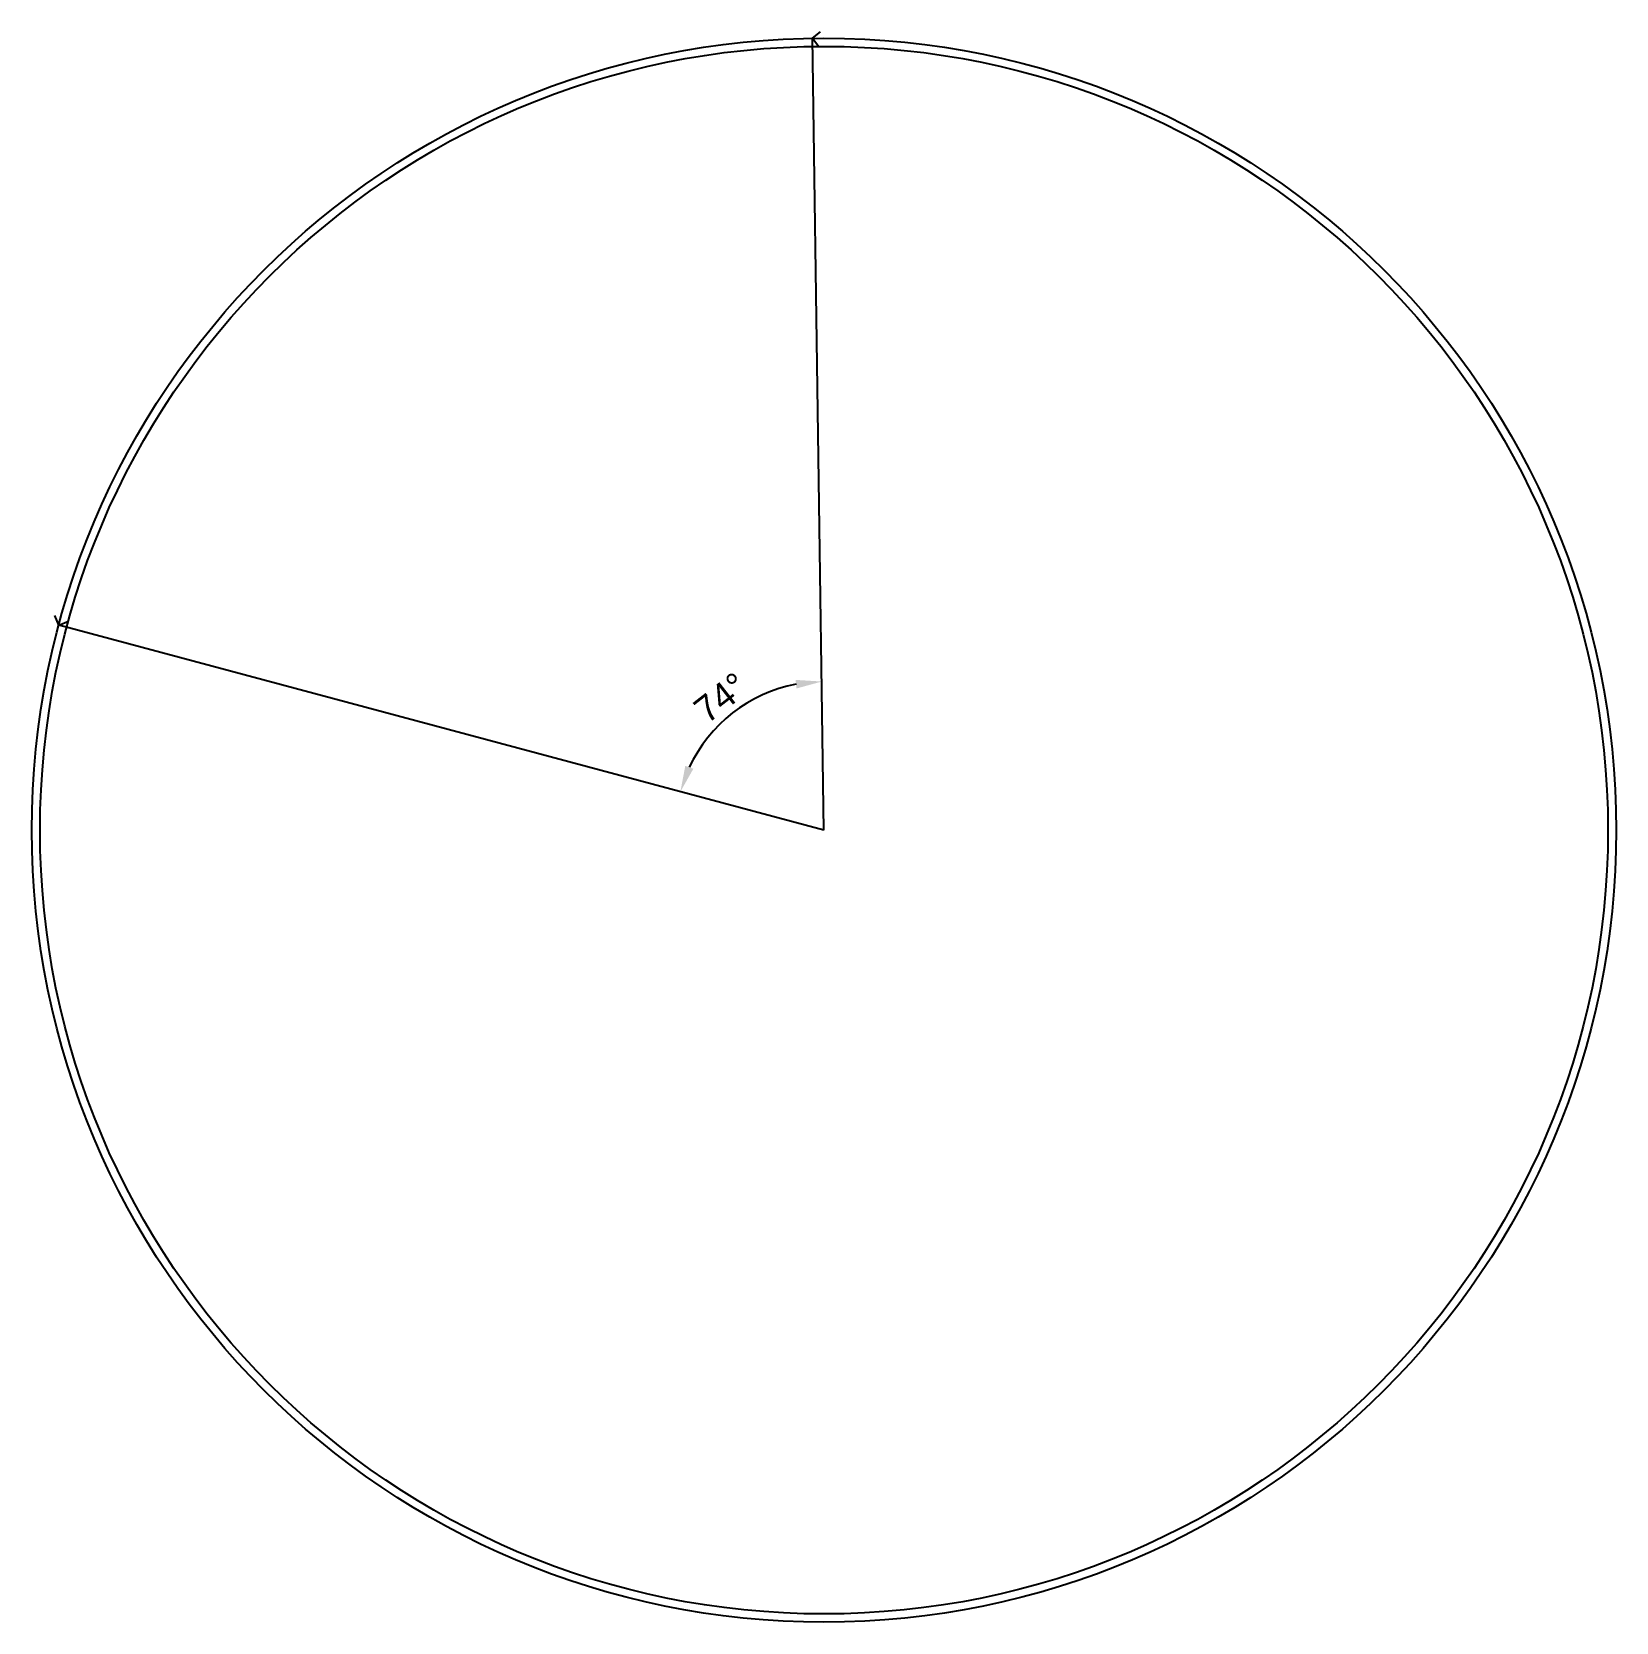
# Model space of a CAD drawing. Header units: millimetres. Extents: x -76 to 76, y -76 to 78.
import ezdxf

# ---------------------------------------------------------------- set-up
doc = ezdxf.new("R2010")
doc.units = ezdxf.units.MM
doc.header["$PDMODE"] = 3
doc.header["$PDSIZE"] = -5
doc.layers.add('cs1cad', color=7, linetype='Continuous')
doc.layers.add('rotationAxis', color=7, linetype='Continuous')
doc.layers.add('cs2', color=7, linetype='Continuous', plot=False)
doc.styles.get("Standard").update_dxf_attribs({"font": 'arial.ttf'})
doc.dimstyles.new('ISO-25', dxfattribs={"dimtxt": 2.5, "dimasz": 2.5, "dimexe": 1.25, "dimexo": 0.625, "dimtad": 1, "dimtxsty": 'Standard', "dimcen": 2.5, "dimadec": 0, "dimazin": 0, "dimtfac": 1, "dimtmove": 0, "dimatfit": 3, "dimfxl": 1, "dimarcsym": 0})

# ---------------------------------------------------------------- blocks, each defined once
blk = doc.blocks.new('*D1')
at = {"color": 0, "lineweight": -2}
blk.add_arc((0.11, 0.65), 14.33, 100.8441, 154.9803, dxfattribs=at)
at = {"color": 0}
for points in [[(-2.54, 14.31), (-2.63, 15.14), (-0.1, 14.98)], [(-13.26, 6.85), (-12.48, 6.57), (-13.73, 4.36)]]:
    blk.add_solid(points, dxfattribs=at)
at = {"layer": 'Defpoints', "color": 0}
for p in [(-1, 77), (-73.64, 20.43), (-6.07, 13.58), (0.11, 0.65), (0.11, 0.65)]:
    blk.add_point(p, dxfattribs=at)
at = {"color": 0, "insert": (-9.84, 13.44), "char_height": 2.5, "attachment_point": 5, "rotation": 37.9122}
blk.add_mtext('74%%d', dxfattribs=at)

msp = doc.modelspace()

# ---------------------------------------------------------------- linework, layer by layer
at = {"ltscale": 0.1}
for q in [(-1, 77), (-73.639, 20.427)]:
    msp.add_line((0.111, 0.652), q, dxfattribs=at)
for radius in [76.359, 75.564]:
    msp.add_circle((0.111, 0.652), radius)
at = {"layer": 'cs1cad', "color": 5}
msp.add_line((-1, 77, 0.75), (-0.215, 77.619, 0.75), dxfattribs=at)
at = {"layer": 'cs1cad', "color": 1}
msp.add_line((-1, 77, 0.75), (-1, 77, 1.75), dxfattribs=at)
at = {"layer": 'cs1cad', "color": 3}
msp.add_line((-1, 77, 0.75), (-0.381, 76.215, 0.75), dxfattribs=at)
at = {"layer": 'cs2', "color": 5}
msp.add_line((-73.639, 20.427, 0.75), (-74.021, 21.351, 0.75), dxfattribs=at)
at = {"layer": 'cs2', "color": 3}
msp.add_line((-73.639, 20.427, 0.75), (-72.715, 20.808, 0.75), dxfattribs=at)
at = {"layer": 'cs2', "color": 1}
msp.add_line((-73.639, 20.427, 0.75), (-73.639, 20.427, 1.75), dxfattribs=at)
at = {"layer": 'rotationAxis'}
msp.add_line((0.111, 0.652), (0.111, 0.652, 1), dxfattribs=at)

# ---------------------------------------------------------------- dimensions: what is measured, and where the dimension line sits
dim = msp.add_angular_dim_2l(base=(-6.069, 13.579), line1=((0.111, 0.652), (-1, 77)), line2=((0.111, 0.652), (-73.639, 20.427)), dimstyle='ISO-25')
dim.commit()
dim.dimension.update_dxf_attribs({"geometry": '*D1', "text_midpoint": (-9.844, 13.435)})

doc.saveas('drawing.dxf')
